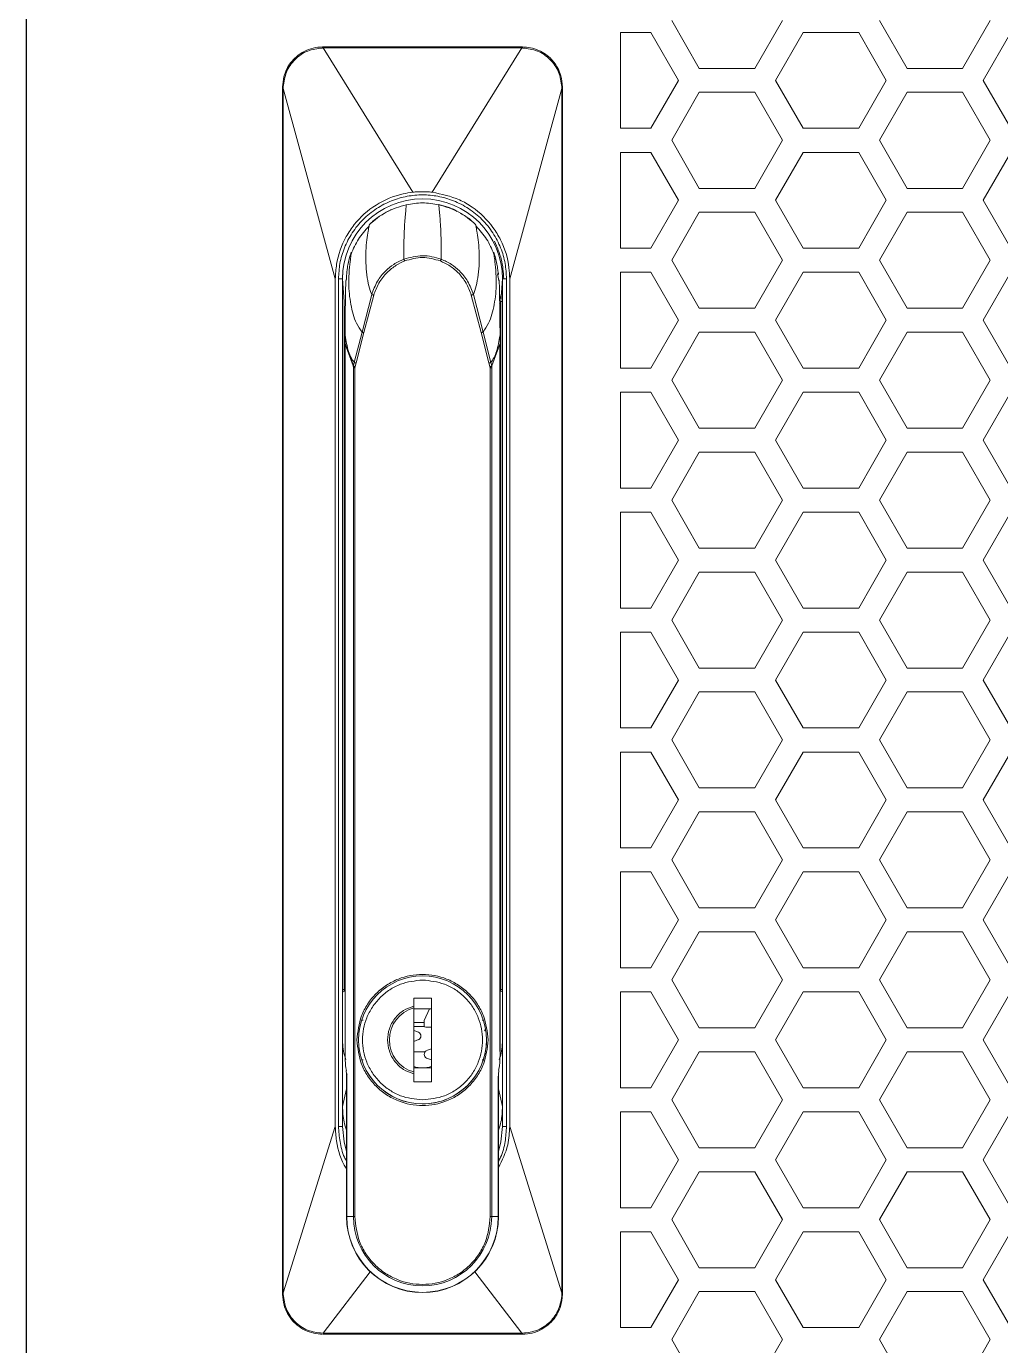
# Model space of a CAD drawing. Header units: millimetres. Extents: x 0 to 40, y -18 to 120.
# Drawn here: x 0 to 10.37, y 60.66 to 74.71 of the extents above; entities that cross this region are included whole.
import ezdxf

# ---------------------------------------------------------------- set-up
doc = ezdxf.new("R2010")
doc.units = ezdxf.units.MM

msp = doc.modelspace()

# ---------------------------------------------------------------- linework, layer by layer
msp.add_line((0, 45.182), (0, 117.445))
at = {"color": 0, "lineweight": 5}
for p, q in [((6.868, 74.771), (7.162, 74.26)), ((7.752, 74.26), (8.047, 74.771)), ((9.079, 74.771), (9.373, 74.26)), ((9.963, 74.26), (10.258, 74.771)), ((6.647, 74.643), (6.323, 74.643)), ((6.941, 74.132), (6.647, 74.643)), ((8.268, 74.643), (7.973, 74.132)), ((8.858, 74.643), (8.268, 74.643)), ((9.152, 74.132), (8.858, 74.643)), ((10.479, 74.643), (10.184, 74.132)), ((3.159, 74.488), (3.152, 74.488)), ((3.152, 74.488), (3.159, 74.488)), ((3.152, 74.476), (3.159, 74.477)), ((3.159, 74.488), (3.159, 74.477)), ((3.159, 74.488), (5.273, 74.488)), ((4.113, 72.942), (3.159, 74.477)), ((3.159, 74.477), (5.273, 74.477)), ((5.273, 74.477), (4.319, 72.942)), ((5.273, 74.488), (5.28, 74.488)), ((5.273, 74.477), (5.28, 74.476)), ((7.162, 74.26), (7.752, 74.26)), ((9.373, 74.26), (9.963, 74.26)), ((2.727, 74.044), (2.727, 74.062)), ((2.727, 74.044), (2.732, 74.044)), ((2.727, 61.227), (2.727, 74.044)), ((2.732, 74.044), (2.733, 74.063)), ((2.732, 74.044), (3.288, 72.02)), ((2.732, 61.227), (2.732, 74.044)), ((5.7, 74.044), (5.144, 72.02)), ((5.7, 74.044), (5.699, 74.063)), ((5.7, 74.044), (5.7, 61.227)), ((5.705, 74.044), (5.7, 74.044)), ((5.705, 74.062), (5.705, 74.044)), ((5.705, 74.044), (5.705, 61.227)), ((6.647, 73.622), (6.941, 74.132)), ((7.162, 74.005), (6.868, 73.494)), ((7.752, 74.005), (7.162, 74.005)), ((8.047, 73.494), (7.752, 74.005)), ((7.973, 74.132), (8.268, 73.622)), ((8.858, 73.622), (9.152, 74.132)), ((9.373, 74.005), (9.079, 73.494)), ((9.963, 74.005), (9.373, 74.005)), ((10.258, 73.494), (9.963, 74.005)), ((10.184, 74.132), (10.479, 73.622)), ((6.323, 73.622), (6.647, 73.622)), ((8.268, 73.622), (8.858, 73.622)), ((6.868, 73.494), (7.162, 72.983)), ((7.752, 72.983), (8.047, 73.494)), ((9.079, 73.494), (9.373, 72.983)), ((9.963, 72.983), (10.258, 73.494)), ((6.647, 73.366), (6.323, 73.366)), ((6.941, 72.856), (6.647, 73.366)), ((8.268, 73.366), (7.973, 72.856)), ((8.858, 73.366), (8.268, 73.366)), ((9.152, 72.856), (8.858, 73.366)), ((10.479, 73.366), (10.184, 72.856)), ((7.162, 72.983), (7.752, 72.983)), ((9.373, 72.983), (9.963, 72.983)), ((3.878, 72.754), (3.848, 72.737)), ((4.586, 72.736), (4.555, 72.754)), ((6.647, 72.345), (6.941, 72.856)), ((7.973, 72.856), (8.268, 72.345)), ((8.858, 72.345), (9.152, 72.856)), ((10.184, 72.856), (10.479, 72.345)), ((7.162, 72.728), (6.868, 72.218)), ((7.752, 72.728), (7.162, 72.728)), ((8.047, 72.218), (7.752, 72.728)), ((9.373, 72.728), (9.079, 72.218)), ((9.963, 72.728), (9.373, 72.728)), ((10.258, 72.218), (9.963, 72.728)), ((6.323, 72.345), (6.647, 72.345)), ((8.268, 72.345), (8.858, 72.345)), ((6.868, 72.218), (7.162, 71.707)), ((7.752, 71.707), (8.047, 72.218)), ((9.079, 72.218), (9.373, 71.707)), ((9.963, 71.707), (10.258, 72.218)), ((5.025, 72.02), (5.015, 72.073)), ((6.647, 72.09), (6.323, 72.09)), ((6.941, 71.579), (6.647, 72.09)), ((8.268, 72.09), (7.973, 71.579)), ((8.858, 72.09), (8.268, 72.09)), ((9.152, 71.579), (8.858, 72.09)), ((10.479, 72.09), (10.184, 71.579)), ((3.288, 62.998), (3.288, 72.02)), ((3.322, 62.998), (3.322, 72.02)), ((3.322, 72.02), (3.365, 72.02)), ((3.365, 62.998), (3.365, 72.02)), ((3.365, 72.02), (3.382, 71.78)), ((5.025, 72.02), (5.025, 72.02)), ((5.027, 71.999), (5.025, 72.02)), ((5.05, 71.78), (5.067, 72.02)), ((5.067, 72.02), (5.067, 62.998)), ((5.067, 72.02), (5.11, 72.02)), ((5.11, 72.02), (5.11, 62.998)), ((5.144, 72.02), (5.144, 62.998)), ((3.382, 71.78), (3.382, 64.454)), ((3.675, 71.852), (3.572, 71.452)), ((3.591, 71.448), (3.697, 71.846)), ((4.735, 71.846), (4.841, 71.448)), ((4.861, 71.452), (4.757, 71.852)), ((5.037, 71.752), (5.05, 71.78)), ((5.05, 64.454), (5.05, 71.78)), ((7.162, 71.707), (7.752, 71.707)), ((9.373, 71.707), (9.963, 71.707)), ((6.647, 71.069), (6.941, 71.579)), ((7.973, 71.579), (8.268, 71.069)), ((8.858, 71.069), (9.152, 71.579)), ((10.184, 71.579), (10.479, 71.069)), ((3.391, 71.341), (3.391, 71.331)), ((3.391, 71.34), (3.391, 63.77)), ((3.572, 71.452), (3.488, 71.13)), ((3.509, 71.124), (3.591, 71.448)), ((4.841, 71.448), (4.923, 71.124)), ((4.944, 71.13), (4.861, 71.452)), ((5.041, 71.331), (5.041, 71.341)), ((5.041, 63.77), (5.041, 71.34)), ((7.162, 71.452), (6.868, 70.941)), ((7.752, 71.452), (7.162, 71.452)), ((8.047, 70.941), (7.752, 71.452)), ((9.373, 71.452), (9.079, 70.941)), ((9.963, 71.452), (9.373, 71.452)), ((10.258, 70.941), (9.963, 71.452)), ((3.391, 71.331), (3.48, 71.098)), ((3.391, 71.331), (3.392, 71.323)), ((3.392, 71.323), (3.478, 71.094)), ((3.392, 63.807), (3.392, 71.323)), ((5.04, 71.323), (4.954, 71.094)), ((5.04, 71.323), (5.041, 71.331)), ((5.04, 63.807), (5.04, 71.323)), ((3.478, 71.094), (3.48, 71.098)), ((3.48, 71.098), (3.488, 71.13)), ((3.48, 71.072), (3.48, 62.037)), ((3.495, 71.072), (3.48, 71.072)), ((3.495, 71.072), (3.509, 71.124)), ((3.495, 62.037), (3.495, 71.072)), ((4.923, 71.124), (4.937, 71.072)), ((4.937, 71.072), (4.937, 62.037)), ((4.944, 71.13), (4.952, 71.098)), ((4.952, 71.098), (4.954, 71.094)), ((4.952, 62.037), (4.952, 71.072)), ((6.323, 71.069), (6.647, 71.069)), ((8.268, 71.069), (8.858, 71.069)), ((6.868, 70.941), (7.162, 70.43)), ((7.752, 70.43), (8.047, 70.941)), ((9.079, 70.941), (9.373, 70.43)), ((9.963, 70.43), (10.258, 70.941)), ((6.647, 70.813), (6.323, 70.813)), ((6.941, 70.303), (6.647, 70.813)), ((8.268, 70.813), (7.973, 70.303)), ((8.858, 70.813), (8.268, 70.813)), ((9.152, 70.303), (8.858, 70.813)), ((10.479, 70.813), (10.184, 70.303)), ((7.162, 70.43), (7.752, 70.43)), ((9.373, 70.43), (9.963, 70.43)), ((6.647, 69.792), (6.941, 70.303)), ((7.973, 70.303), (8.268, 69.792)), ((8.858, 69.792), (9.152, 70.303)), ((10.184, 70.303), (10.479, 69.792)), ((7.162, 70.175), (6.868, 69.664)), ((7.752, 70.175), (7.162, 70.175)), ((8.047, 69.664), (7.752, 70.175)), ((9.373, 70.175), (9.079, 69.664)), ((9.963, 70.175), (9.373, 70.175)), ((10.258, 69.664), (9.963, 70.175)), ((6.323, 69.792), (6.647, 69.792)), ((8.268, 69.792), (8.858, 69.792)), ((6.868, 69.664), (7.162, 69.154)), ((7.752, 69.154), (8.047, 69.664)), ((9.079, 69.664), (9.373, 69.154)), ((9.963, 69.154), (10.258, 69.664)), ((6.647, 69.537), (6.323, 69.537)), ((6.941, 69.026), (6.647, 69.537)), ((8.268, 69.537), (7.973, 69.026)), ((8.858, 69.537), (8.268, 69.537)), ((9.152, 69.026), (8.858, 69.537)), ((10.479, 69.537), (10.184, 69.026)), ((7.162, 69.154), (7.752, 69.154)), ((9.373, 69.154), (9.963, 69.154)), ((6.647, 68.515), (6.941, 69.026)), ((7.973, 69.026), (8.268, 68.515)), ((8.858, 68.515), (9.152, 69.026)), ((10.184, 69.026), (10.479, 68.515)), ((7.162, 68.898), (6.868, 68.388)), ((7.752, 68.898), (7.162, 68.898)), ((8.047, 68.388), (7.752, 68.898)), ((9.373, 68.898), (9.079, 68.388)), ((9.963, 68.898), (9.373, 68.898)), ((10.258, 68.388), (9.963, 68.898)), ((6.323, 68.515), (6.647, 68.515)), ((6.868, 68.388), (7.162, 67.877)), ((7.752, 67.877), (8.047, 68.388)), ((8.268, 68.515), (8.858, 68.515)), ((9.079, 68.388), (9.373, 67.877)), ((9.963, 67.877), (10.258, 68.388)), ((6.647, 68.26), (6.323, 68.26)), ((6.941, 67.749), (6.647, 68.26)), ((8.268, 68.26), (7.973, 67.749)), ((8.858, 68.26), (8.268, 68.26)), ((9.152, 67.749), (8.858, 68.26)), ((10.479, 68.26), (10.184, 67.749)), ((7.162, 67.877), (7.752, 67.877)), ((9.373, 67.877), (9.963, 67.877)), ((6.647, 67.239), (6.941, 67.749)), ((7.973, 67.749), (8.268, 67.239)), ((8.858, 67.239), (9.152, 67.749)), ((10.184, 67.749), (10.479, 67.239)), ((7.162, 67.622), (6.868, 67.111)), ((7.752, 67.622), (7.162, 67.622)), ((8.047, 67.111), (7.752, 67.622)), ((9.373, 67.622), (9.079, 67.111)), ((9.963, 67.622), (9.373, 67.622)), ((10.258, 67.111), (9.963, 67.622)), ((6.323, 67.239), (6.647, 67.239)), ((8.268, 67.239), (8.858, 67.239)), ((6.647, 66.983), (6.323, 66.983)), ((6.941, 66.473), (6.647, 66.983)), ((6.868, 67.111), (7.162, 66.6)), ((7.752, 66.6), (8.047, 67.111)), ((8.268, 66.983), (7.973, 66.473)), ((8.858, 66.983), (8.268, 66.983)), ((9.152, 66.473), (8.858, 66.983)), ((9.079, 67.111), (9.373, 66.6)), ((9.963, 66.6), (10.258, 67.111)), ((10.479, 66.983), (10.184, 66.473)), ((7.162, 66.6), (7.752, 66.6)), ((9.373, 66.6), (9.963, 66.6)), ((6.647, 65.962), (6.941, 66.473)), ((7.973, 66.473), (8.268, 65.962)), ((8.858, 65.962), (9.152, 66.473)), ((10.184, 66.473), (10.479, 65.962)), ((7.162, 66.345), (6.868, 65.835)), ((7.752, 66.345), (7.162, 66.345)), ((8.047, 65.835), (7.752, 66.345)), ((9.373, 66.345), (9.079, 65.835)), ((9.963, 66.345), (9.373, 66.345)), ((10.258, 65.835), (9.963, 66.345)), ((6.323, 65.962), (6.647, 65.962)), ((8.268, 65.962), (8.858, 65.962)), ((6.868, 65.835), (7.162, 65.324)), ((7.752, 65.324), (8.047, 65.835)), ((9.079, 65.835), (9.373, 65.324)), ((9.963, 65.324), (10.258, 65.835)), ((6.647, 65.707), (6.323, 65.707)), ((6.941, 65.196), (6.647, 65.707)), ((8.268, 65.707), (7.973, 65.196)), ((8.858, 65.707), (8.268, 65.707)), ((9.152, 65.196), (8.858, 65.707)), ((10.479, 65.707), (10.184, 65.196)), ((7.162, 65.324), (7.752, 65.324)), ((9.373, 65.324), (9.963, 65.324)), ((6.647, 64.686), (6.941, 65.196)), ((7.973, 65.196), (8.268, 64.686)), ((8.858, 64.686), (9.152, 65.196)), ((10.184, 65.196), (10.479, 64.686)), ((7.162, 65.069), (6.868, 64.558)), ((7.752, 65.069), (7.162, 65.069)), ((8.047, 64.558), (7.752, 65.069)), ((9.373, 65.069), (9.079, 64.558)), ((9.963, 65.069), (9.373, 65.069)), ((10.258, 64.558), (9.963, 65.069)), ((6.323, 64.686), (6.647, 64.686)), ((8.268, 64.686), (8.858, 64.686)), ((6.868, 64.558), (7.162, 64.047)), ((7.752, 64.047), (8.047, 64.558)), ((9.079, 64.558), (9.373, 64.047)), ((9.963, 64.047), (10.258, 64.558)), ((3.382, 64.454), (3.365, 64.454)), ((3.382, 64.454), (3.382, 64.437)), ((3.382, 64.454), (3.391, 64.454)), ((3.382, 64.437), (3.391, 64.437)), ((4.122, 64.364), (4.31, 64.364)), ((4.122, 64.278), (4.122, 64.364)), ((4.31, 64.364), (4.31, 63.471)), ((5.041, 64.454), (5.05, 64.454)), ((5.041, 64.437), (5.05, 64.437)), ((5.067, 64.454), (5.05, 64.454)), ((5.05, 64.437), (5.05, 64.454)), ((6.647, 64.43), (6.323, 64.43)), ((6.941, 63.92), (6.647, 64.43)), ((8.268, 64.43), (7.973, 63.92)), ((8.858, 64.43), (8.268, 64.43)), ((9.152, 63.92), (8.858, 64.43)), ((10.479, 64.43), (10.184, 63.92)), ((4.122, 64.25), (4.31, 64.25)), ((4.233, 64.124), (4.292, 64.25)), ((3.569, 64.13), (3.583, 64.13)), ((4.122, 64.105), (4.233, 64.105)), ((4.235, 64.062), (4.122, 64.062)), ((4.233, 64.071), (4.233, 64.124)), ((4.31, 64.054), (4.25, 64.054)), ((4.849, 64.13), (4.863, 64.13)), ((7.162, 64.047), (7.752, 64.047)), ((9.373, 64.047), (9.963, 64.047)), ((4.122, 64.02), (4.172, 64)), ((4.172, 63.921), (4.122, 63.901)), ((4.882, 64.025), (4.874, 64.016)), ((6.647, 63.409), (6.941, 63.92)), ((7.973, 63.92), (8.268, 63.409)), ((8.858, 63.409), (9.152, 63.92)), ((10.184, 63.92), (10.479, 63.409)), ((4.122, 63.793), (4.244, 63.793)), ((4.26, 63.804), (4.31, 63.824)), ((7.162, 63.792), (6.868, 63.281)), ((7.752, 63.792), (7.162, 63.792)), ((8.047, 63.281), (7.752, 63.792)), ((9.373, 63.792), (9.079, 63.281)), ((9.963, 63.792), (9.373, 63.792)), ((10.258, 63.281), (9.963, 63.792)), ((3.583, 63.705), (3.569, 63.705)), ((4.31, 63.62), (4.122, 63.62)), ((4.31, 63.705), (4.26, 63.725)), ((4.863, 63.705), (4.849, 63.705)), ((3.405, 63.594), (3.411, 63.506)), ((3.408, 63.568), (3.414, 63.552)), ((3.408, 63.552), (3.408, 62.037)), ((3.411, 62.037), (3.411, 63.506)), ((4.122, 63.471), (4.122, 63.558)), ((5.022, 63.506), (5.027, 63.594)), ((5.022, 62.037), (5.022, 63.506)), ((5.024, 63.525), (5.024, 63.552)), ((5.024, 62.037), (5.024, 63.525)), ((3.408, 63.398), (3.365, 63.211)), ((4.31, 63.471), (4.122, 63.471)), ((5.067, 63.211), (5.024, 63.398)), ((6.323, 63.409), (6.647, 63.409)), ((8.268, 63.409), (8.858, 63.409)), ((6.868, 63.281), (7.162, 62.771)), ((7.752, 62.771), (8.047, 63.281)), ((9.079, 63.281), (9.373, 62.771)), ((9.963, 62.771), (10.258, 63.281)), ((6.647, 63.154), (6.323, 63.154)), ((6.941, 62.643), (6.647, 63.154)), ((8.268, 63.154), (7.973, 62.643)), ((8.858, 63.154), (8.268, 63.154)), ((9.152, 62.643), (8.858, 63.154)), ((10.479, 63.154), (10.184, 62.643)), ((2.732, 61.227), (3.288, 62.998)), ((3.365, 62.998), (3.322, 62.998)), ((5.11, 62.998), (5.067, 62.998)), ((5.7, 61.227), (5.144, 62.998)), ((7.162, 62.771), (7.752, 62.771)), ((9.373, 62.771), (9.963, 62.771)), ((6.647, 62.132), (6.941, 62.643)), ((7.973, 62.643), (8.268, 62.132)), ((8.858, 62.132), (9.152, 62.643)), ((10.184, 62.643), (10.479, 62.132)), ((7.162, 62.515), (6.868, 62.005)), ((7.752, 62.515), (7.162, 62.515)), ((8.047, 62.005), (7.752, 62.515)), ((9.373, 62.515), (9.079, 62.005)), ((9.963, 62.515), (9.373, 62.515)), ((10.258, 62.005), (9.963, 62.515)), ((6.323, 62.132), (6.647, 62.132)), ((8.268, 62.132), (8.858, 62.132)), ((3.408, 62.037), (3.411, 62.037)), ((3.48, 62.037), (3.411, 62.037)), ((3.48, 62.037), (3.495, 62.037)), ((4.952, 62.037), (4.937, 62.037)), ((5.022, 62.037), (4.952, 62.037)), ((5.024, 62.037), (5.022, 62.037)), ((6.868, 62.005), (7.162, 61.494)), ((7.752, 61.494), (8.047, 62.005)), ((9.079, 62.005), (9.373, 61.494)), ((9.963, 61.494), (10.258, 62.005)), ((6.647, 61.877), (6.323, 61.877)), ((6.941, 61.366), (6.647, 61.877)), ((8.268, 61.877), (7.973, 61.366)), ((8.858, 61.877), (8.268, 61.877)), ((9.152, 61.366), (8.858, 61.877)), ((10.479, 61.877), (10.184, 61.366)), ((3.16, 60.796), (3.66, 61.451)), ((5.272, 60.796), (4.773, 61.451)), ((6.647, 60.856), (6.941, 61.366)), ((7.162, 61.494), (7.752, 61.494)), ((7.973, 61.366), (8.268, 60.856)), ((8.858, 60.856), (9.152, 61.366)), ((9.373, 61.494), (9.963, 61.494)), ((10.184, 61.366), (10.479, 60.856)), ((2.727, 61.211), (2.727, 61.227)), ((2.727, 61.227), (2.732, 61.227)), ((2.732, 61.227), (2.733, 61.211)), ((5.7, 61.227), (5.7, 61.211)), ((5.705, 61.227), (5.7, 61.227)), ((5.705, 61.227), (5.705, 61.211)), ((7.162, 61.239), (6.868, 60.728)), ((7.752, 61.239), (7.162, 61.239)), ((8.047, 60.728), (7.752, 61.239)), ((9.373, 61.239), (9.079, 60.728)), ((9.963, 61.239), (9.373, 61.239)), ((10.258, 60.728), (9.963, 61.239)), ((6.323, 60.856), (6.647, 60.856)), ((8.268, 60.856), (8.858, 60.856)), ((5.272, 60.796), (3.16, 60.796)), ((5.272, 60.786), (3.16, 60.786)), ((5.272, 60.796), (5.28, 60.796)), ((5.272, 60.786), (5.28, 60.786)), ((5.28, 60.786), (5.272, 60.786)), ((6.868, 60.728), (7.162, 60.218)), ((7.752, 60.218), (8.047, 60.728)), ((9.079, 60.728), (9.373, 60.218)), ((9.963, 60.218), (10.258, 60.728))]:
    msp.add_line(p, q, dxfattribs=at)
at = {"lineweight": 5}
for p, q in [((6.323, 74.643), (6.323, 73.622)), ((6.323, 73.366), (6.323, 72.345)), ((6.323, 72.09), (6.323, 71.069)), ((6.323, 70.813), (6.323, 69.792)), ((6.323, 69.537), (6.323, 68.515)), ((6.323, 68.26), (6.323, 67.239)), ((6.323, 66.983), (6.323, 65.962)), ((6.323, 65.707), (6.323, 64.686)), ((6.323, 64.43), (6.323, 63.409)), ((6.323, 63.154), (6.323, 62.132)), ((6.323, 61.877), (6.323, 60.856))]:
    msp.add_line(p, q, dxfattribs=at)
at = {"color": 0, "lineweight": 5, "flags": 128}
for points in [[(3.408, 62.732), (3.381, 62.832), (3.365, 62.998)], [(5.067, 62.998), (5.051, 62.832), (5.024, 62.732)]]:
    msp.add_lwpolyline(points, dxfattribs=at)
at = {"color": 0, "lineweight": 5}
msp.add_circle((4.216, 63.918), 0.681, dxfattribs=at)
for centre, radius, start, end in [((4.216, 72.02), 0.851, 0, 180), ((3.382, 64.42), 0.017, 90, 180), ((5.05, 64.42), 0.017, 0.0001, 90), ((4.216, 63.918), 0.353, 105.3628, 254.6372), ((4.25, 64.071), 0.017, 180, 270), ((4.216, 63.918), 0.681, 180, 269.7498), ((4.157, 63.96), 0.0426, 291.9263, 68.0737), ((4.216, 63.918), 0.681, 269.7498, 2.2577), ((4.276, 63.764), 0.0426, 111.9263, 248.0737), ((4.216, 63.918), 0.298, 251.6823, 288.3177), ((4.216, 62.037), 0.808, 180, 0), ((4.216, 62.037), 0.806, 180, 0), ((4.216, 62.037), 0.736, 180, 0)]:
    msp.add_arc(centre, radius, start, end, dxfattribs=at)
for centre, start_param, end_param in [((4.282, 63.756), 3.084478, 3.32439), ((4.15, 63.756), 6.100514, 6.340295)]:
    msp.add_ellipse(centre, major_axis=(0.891, 0), ratio=0.997268, start_param=start_param, end_param=end_param, dxfattribs=at)
for points, knots in [([(3.152, 74.488), (3.119, 74.486), (3.05, 74.481), (2.955, 74.444), (2.874, 74.389), (2.794, 74.303), (2.736, 74.191), (2.729, 74.099), (2.727, 74.062)], [0, 0, 0, 0, 0.150722, 0.307369, 0.455042, 0.58442, 0.836005, 1, 1, 1, 1]), ([(2.733, 74.063), (2.741, 74.117), (2.757, 74.225), (2.853, 74.361), (2.99, 74.457), (3.098, 74.47), (3.152, 74.476)], [0, 0, 0, 0, 0.250864, 0.500704, 0.750304, 1, 1, 1, 1]), ([(3.152, 74.476), (3.152, 74.478), (3.152, 74.481), (3.152, 74.485), (3.152, 74.487), (3.152, 74.488), (3.152, 74.488)], [0, 0, 0, 0, 0.261223, 0.502672, 0.740877, 1, 1, 1, 1]), ([(5.273, 74.488), (5.273, 74.488), (5.273, 74.487), (5.273, 74.485), (5.273, 74.481), (5.273, 74.478), (5.273, 74.477)], [0, 0, 0, 0, 0.243924, 0.499865, 0.755878, 1, 1, 1, 1]), ([(5.705, 74.062), (5.702, 74.103), (5.697, 74.171), (5.655, 74.271), (5.583, 74.373), (5.477, 74.446), (5.368, 74.483), (5.309, 74.486), (5.28, 74.488)], [0, 0, 0, 0, 0.181717, 0.304543, 0.485421, 0.735181, 0.870545, 1, 1, 1, 1]), ([(5.28, 74.488), (5.28, 74.488), (5.28, 74.487), (5.28, 74.485), (5.28, 74.481), (5.28, 74.478), (5.28, 74.476)], [0, 0, 0, 0, 0.259118, 0.497316, 0.738772, 1, 1, 1, 1]), ([(5.28, 74.476), (5.334, 74.47), (5.443, 74.457), (5.579, 74.361), (5.676, 74.225), (5.691, 74.117), (5.699, 74.063)], [0, 0, 0, 0, 0.249656, 0.499262, 0.749132, 1, 1, 1, 1]), ([(2.727, 74.062), (2.727, 74.062), (2.727, 74.062), (2.728, 74.063), (2.73, 74.063), (2.732, 74.063), (2.733, 74.063)], [0, 0, 0, 0, 0.241509, 0.47885, 0.733201, 1, 1, 1, 1]), ([(5.705, 74.062), (5.705, 74.062), (5.705, 74.062), (5.704, 74.063), (5.702, 74.063), (5.7, 74.063), (5.699, 74.063)], [0, 0, 0, 0, 0.247003, 0.5, 0.752997, 1, 1, 1, 1]), ([(3.288, 72.02), (3.291, 72.071), (3.299, 72.227), (3.372, 72.427), (3.515, 72.643), (3.712, 72.819), (3.941, 72.916), (4.078, 72.937), (4.113, 72.942)], [0, 0, 0, 0, 0.115044, 0.346127, 0.460247, 0.690954, 0.92232, 1, 1, 1, 1]), ([(3.322, 72.02), (3.325, 72.074), (3.331, 72.187), (3.381, 72.353), (3.463, 72.513), (3.58, 72.656), (3.723, 72.772), (3.883, 72.855), (4.049, 72.903), (4.216, 72.918), (4.383, 72.903), (4.549, 72.855), (4.71, 72.772), (4.852, 72.656), (4.969, 72.513), (5.051, 72.353), (5.101, 72.187), (5.107, 72.074), (5.11, 72.02)], [0, 0, 0, 0, 0.058258, 0.120006, 0.18432, 0.25, 0.31568, 0.379994, 0.441742, 0.5, 0.558258, 0.620006, 0.68432, 0.75, 0.81568, 0.879994, 0.941742, 1, 1, 1, 1]), ([(4.113, 72.942), (4.13, 72.943), (4.156, 72.946), (4.19, 72.947), (4.211, 72.947), (4.228, 72.947), (4.254, 72.947), (4.284, 72.945), (4.31, 72.943), (4.319, 72.942)], [0, 0, 0, 0, 0.248054, 0.372046, 0.496041, 0.558031, 0.620024, 0.868066, 1, 1, 1, 1]), ([(4.319, 72.942), (4.419, 72.921), (4.569, 72.89), (4.791, 72.76), (4.942, 72.613), (5.077, 72.391), (5.137, 72.201), (5.142, 72.059), (5.144, 72.02)], [0, 0, 0, 0, 0.223591, 0.337758, 0.568488, 0.682835, 0.913147, 1, 1, 1, 1]), ([(4.043, 72.809), (3.97, 72.788), (3.823, 72.744), (3.707, 72.645), (3.649, 72.596)], [0, 0, 0, 0, 0.5, 1, 1, 1, 1]), ([(3.878, 72.754), (3.876, 72.753), (3.874, 72.752), (3.871, 72.751), (3.87, 72.75), (3.87, 72.75), (3.87, 72.75)], [0, 0, 0, 0, 0.257452, 0.520922, 0.763713, 1, 1, 1, 1]), ([(3.872, 72.751), (3.871, 72.751), (3.871, 72.751), (3.87, 72.751), (3.87, 72.75)], [0, 0, 0, 0, 0.061443, 1, 1, 1, 1]), ([(4.042, 72.803), (4.042, 72.803), (4.042, 72.8), (4.037, 72.737), (4.023, 72.602), (4.017, 72.404), (4.018, 72.287), (4.018, 72.229)], [0, 0, 0, 0, 0.0519572, 0.1811289, 0.4459829, 0.7273258, 1, 1, 1, 1]), ([(4.389, 72.81), (4.389, 72.81), (4.389, 72.808), (4.395, 72.739), (4.409, 72.601), (4.415, 72.405), (4.414, 72.287), (4.414, 72.229)], [0, 0, 0, 0, 0.1295286, 0.2481311, 0.4913141, 0.7496367, 1, 1, 1, 1]), ([(4.532, 72.764), (4.532, 72.765), (4.531, 72.765), (4.53, 72.765), (4.525, 72.768), (4.519, 72.77), (4.514, 72.772), (4.514, 72.772), (4.514, 72.772), (4.514, 72.772), (4.514, 72.772), (4.512, 72.773), (4.503, 72.776), (4.463, 72.792), (4.422, 72.802), (4.389, 72.81)], [0, 0, 0, 0, 0.0161416, 0.0230275, 0.0296667, 0.135597, 0.1356028, 0.1356545, 0.135803, 0.136373, 0.138605, 0.1474368, 0.1825713, 0.3227212, 1, 1, 1, 1]), ([(4.783, 72.596), (4.725, 72.645), (4.609, 72.744), (4.462, 72.788), (4.389, 72.809)], [0, 0, 0, 0, 0.5, 1, 1, 1, 1]), ([(4.541, 72.76), (4.541, 72.761), (4.539, 72.761), (4.536, 72.763), (4.534, 72.764), (4.532, 72.764)], [0, 0, 0, 0, 0.172326, 0.500381, 1, 1, 1, 1]), ([(4.555, 72.754), (4.553, 72.755), (4.548, 72.757), (4.544, 72.759), (4.541, 72.76)], [0, 0, 0, 0, 0.502146, 1, 1, 1, 1]), ([(4.563, 72.75), (4.562, 72.75), (4.562, 72.75), (4.561, 72.751), (4.558, 72.752), (4.556, 72.753), (4.555, 72.754)], [0, 0, 0, 0, 0.2364024, 0.4690708, 0.7333272, 1, 1, 1, 1]), ([(3.814, 72.718), (3.795, 72.708), (3.734, 72.675), (3.684, 72.628), (3.649, 72.596)], [0, 0, 0, 0, 0.310126, 1, 1, 1, 1]), ([(4.783, 72.596), (4.75, 72.627), (4.7, 72.674), (4.639, 72.706), (4.62, 72.717)], [0, 0, 0, 0, 0.673802, 1, 1, 1, 1]), ([(3.647, 72.58), (3.607, 72.536), (3.526, 72.447), (3.479, 72.338), (3.456, 72.283)], [0, 0, 0, 0, 0.500379, 1, 1, 1, 1]), ([(3.646, 72.577), (3.644, 72.562), (3.638, 72.529), (3.623, 72.434), (3.607, 72.277), (3.615, 72.103), (3.642, 71.943), (3.665, 71.882), (3.675, 71.852)], [0, 0, 0, 0, 0.113218, 0.253554, 0.403639, 0.714265, 0.863732, 1, 1, 1, 1]), ([(3.648, 72.589), (3.648, 72.59), (3.648, 72.592), (3.647, 72.58), (3.646, 72.577)], [0, 0, 0, 0, 0.737396, 1, 1, 1, 1]), ([(4.786, 72.577), (4.788, 72.562), (4.794, 72.529), (4.809, 72.434), (4.825, 72.277), (4.817, 72.103), (4.79, 71.943), (4.768, 71.882), (4.757, 71.852)], [0, 0, 0, 0, 0.113219, 0.253555, 0.403639, 0.714265, 0.863732, 1, 1, 1, 1]), ([(4.784, 72.589), (4.784, 72.59), (4.784, 72.592), (4.786, 72.58), (4.786, 72.577)], [0, 0, 0, 0, 0.7373011, 1, 1, 1, 1]), ([(4.976, 72.283), (4.953, 72.338), (4.906, 72.447), (4.826, 72.536), (4.786, 72.58)], [0, 0, 0, 0, 0.499621, 1, 1, 1, 1]), ([(4.982, 72.419), (5.01, 72.356), (5.067, 72.229), (5.076, 72.09), (5.08, 72.02)], [0, 0, 0, 0, 0.492711, 1, 1, 1, 1]), ([(3.426, 72.19), (3.425, 72.188), (3.424, 72.184), (3.419, 72.155), (3.413, 72.112), (3.407, 72.059), (3.406, 72.021), (3.405, 72.003)], [0, 0, 0, 0, 0.2005389, 0.4010397, 0.6025037, 0.8057968, 1, 1, 1, 1]), ([(3.458, 72.304), (3.45, 72.279), (3.438, 72.244), (3.427, 72.196), (3.422, 72.173), (3.421, 72.164), (3.421, 72.164)], [0, 0, 0, 0, 0.572428, 0.808226, 0.999957, 1, 1, 1, 1]), ([(3.456, 72.283), (3.454, 72.265), (3.448, 72.226), (3.435, 72.11), (3.427, 71.948), (3.447, 71.75), (3.496, 71.562), (3.551, 71.483), (3.572, 71.452)], [0, 0, 0, 0, 0.114315, 0.253536, 0.405646, 0.641725, 0.864264, 1, 1, 1, 1]), ([(3.458, 72.302), (3.458, 72.302), (3.458, 72.304), (3.458, 72.299), (3.456, 72.285), (3.456, 72.283)], [0, 0, 0, 0, 0.2627277, 0.876572, 1, 1, 1, 1]), ([(4.018, 72.229), (3.981, 72.212), (3.91, 72.18), (3.814, 72.1), (3.727, 71.994), (3.693, 71.901), (3.675, 71.852)], [0, 0, 0, 0, 0.231292, 0.439388, 0.705621, 1, 1, 1, 1]), ([(3.697, 71.846), (3.713, 71.89), (3.746, 71.979), (3.832, 72.086), (3.928, 72.164), (3.995, 72.196), (4.026, 72.21)], [0, 0, 0, 0, 0.275546, 0.560393, 0.801082, 1, 1, 1, 1]), ([(4.414, 72.229), (4.348, 72.248), (4.216, 72.284), (4.084, 72.247), (4.018, 72.229)], [0, 0, 0, 0, 0.502872, 1, 1, 1, 1]), ([(4.018, 72.229), (4.018, 72.228), (4.019, 72.226), (4.021, 72.221), (4.023, 72.215), (4.025, 72.212), (4.026, 72.21)], [0, 0, 0, 0, 0.246226, 0.5, 0.753774, 1, 1, 1, 1]), ([(4.026, 72.21), (4.089, 72.228), (4.216, 72.264), (4.343, 72.228), (4.406, 72.21)], [0, 0, 0, 0, 0.497131, 1, 1, 1, 1]), ([(4.414, 72.229), (4.414, 72.228), (4.413, 72.226), (4.411, 72.221), (4.409, 72.215), (4.407, 72.212), (4.406, 72.21)], [0, 0, 0, 0, 0.250161, 0.505298, 0.757666, 1, 1, 1, 1]), ([(4.406, 72.21), (4.437, 72.195), (4.505, 72.164), (4.6, 72.086), (4.686, 71.98), (4.719, 71.89), (4.735, 71.846)], [0, 0, 0, 0, 0.199371, 0.439592, 0.722738, 1, 1, 1, 1]), ([(4.757, 71.852), (4.739, 71.901), (4.705, 71.994), (4.618, 72.1), (4.522, 72.18), (4.451, 72.212), (4.414, 72.229)], [0, 0, 0, 0, 0.2944185, 0.5606602, 0.7686653, 1, 1, 1, 1]), ([(4.976, 72.283), (4.979, 72.265), (4.984, 72.226), (4.997, 72.11), (5.005, 71.948), (4.985, 71.75), (4.936, 71.562), (4.881, 71.483), (4.861, 71.452)], [0, 0, 0, 0, 0.1143155, 0.2535364, 0.4056461, 0.6417254, 0.864264, 1, 1, 1, 1]), ([(5.023, 72.074), (5.023, 72.076), (5.022, 72.078), (5.024, 72.065), (5.024, 72.067), (5.024, 72.069), (5.023, 72.071), (5.023, 72.075), (5.023, 72.078), (5.022, 72.085), (5.02, 72.097), (5.015, 72.129), (5.003, 72.208), (4.986, 72.264), (4.974, 72.304)], [0, 0, 0, 0, 0.2744, 0.365533, 0.381231, 0.394351, 0.405828, 0.41151, 0.417488, 0.43127, 0.44878, 0.496965, 0.638275, 1, 1, 1, 1]), ([(4.974, 72.302), (4.974, 72.302), (4.974, 72.303), (4.974, 72.299), (4.976, 72.285), (4.976, 72.283)], [0, 0, 0, 0, 0.258266, 0.875831, 1, 1, 1, 1]), ([(3.371, 71.932), (3.37, 71.938), (3.368, 71.944), (3.368, 71.951), (3.368, 71.952), (3.368, 71.954), (3.367, 71.962), (3.366, 71.977), (3.365, 72.002), (3.365, 72.047), (3.368, 72.083), (3.369, 72.107)], [0, 0, 0, 0, 0.106262, 0.107792, 0.110546, 0.119727, 0.152783, 0.249281, 0.374556, 0.579136, 1, 1, 1, 1]), ([(3.405, 72.003), (3.405, 72.005), (3.405, 72.01), (3.404, 72.014), (3.403, 72.015), (3.401, 72.004), (3.399, 71.972), (3.397, 71.902), (3.394, 71.72), (3.393, 71.548), (3.391, 71.419)], [0, 0, 0, 0, 0.014425, 0.034202, 0.080155, 0.140053, 0.22065, 0.337213, 0.498892, 1, 1, 1, 1]), ([(5.041, 71.419), (5.04, 71.551), (5.038, 71.727), (5.035, 71.91), (5.033, 71.977), (5.031, 72.007), (5.029, 72.015), (5.028, 72.014), (5.027, 72.008), (5.027, 72.003), (5.027, 72), (5.027, 71.999)], [0, 0, 0, 0, 0.509342, 0.672287, 0.786489, 0.864113, 0.922587, 0.967164, 0.986497, 0.993791, 1, 1, 1, 1]), ([(5.067, 72.02), (5.066, 71.949), (5.066, 71.878), (5.041, 71.812), (5.04, 71.81)], [0, 0, 0, 0, 0.97984, 1, 1, 1, 1]), ([(3.675, 71.852), (3.677, 71.852), (3.679, 71.851), (3.684, 71.85), (3.69, 71.848), (3.695, 71.847), (3.697, 71.846)], [0, 0, 0, 0, 0.247577, 0.502788, 0.75653, 1, 1, 1, 1]), ([(4.757, 71.852), (4.756, 71.852), (4.753, 71.851), (4.748, 71.85), (4.742, 71.848), (4.737, 71.847), (4.735, 71.846)], [0, 0, 0, 0, 0.245517, 0.5, 0.754483, 1, 1, 1, 1]), ([(3.391, 71.419), (3.402, 71.36), (3.417, 71.274), (3.453, 71.179), (3.477, 71.146), (3.488, 71.13)], [0, 0, 0, 0, 0.528719, 0.768791, 1, 1, 1, 1]), ([(3.391, 71.419), (3.391, 71.406), (3.391, 71.38), (3.391, 71.354), (3.391, 71.341)], [0, 0, 0, 0, 0.499999, 1, 1, 1, 1]), ([(3.572, 71.452), (3.573, 71.452), (3.575, 71.452), (3.58, 71.45), (3.585, 71.449), (3.589, 71.448), (3.591, 71.448)], [0, 0, 0, 0, 0.2502364, 0.5046584, 0.7566605, 1, 1, 1, 1]), ([(4.861, 71.452), (4.859, 71.452), (4.857, 71.452), (4.852, 71.45), (4.847, 71.449), (4.843, 71.448), (4.841, 71.448)], [0, 0, 0, 0, 0.245034, 0.497646, 0.751482, 1, 1, 1, 1]), ([(4.944, 71.13), (4.955, 71.146), (4.979, 71.179), (5.015, 71.274), (5.03, 71.36), (5.041, 71.419)], [0, 0, 0, 0, 0.2312091, 0.4712806, 1, 1, 1, 1]), ([(5.041, 71.419), (5.041, 71.406), (5.041, 71.38), (5.041, 71.354), (5.041, 71.341)], [0, 0, 0, 0, 0.499999, 1, 1, 1, 1]), ([(4.952, 71.098), (4.967, 71.136), (4.998, 71.212), (5.027, 71.291), (5.041, 71.331)], [0, 0, 0, 0, 0.499214, 1, 1, 1, 1]), ([(3.478, 71.094), (3.478, 71.094), (3.479, 71.092), (3.48, 71.084), (3.48, 71.077), (3.48, 71.072)], [0, 0, 0, 0, 0.067391, 0.380475, 1, 1, 1, 1]), ([(3.48, 71.098), (3.481, 71.097), (3.482, 71.097), (3.484, 71.093), (3.489, 71.086), (3.493, 71.078), (3.495, 71.072)], [0, 0, 0, 0, 0.122213, 0.213472, 0.45482, 1, 1, 1, 1]), ([(3.488, 71.13), (3.489, 71.129), (3.492, 71.129), (3.497, 71.127), (3.503, 71.126), (3.507, 71.125), (3.509, 71.124)], [0, 0, 0, 0, 0.246164, 0.5, 0.753836, 1, 1, 1, 1]), ([(4.944, 71.13), (4.943, 71.129), (4.94, 71.129), (4.935, 71.127), (4.929, 71.126), (4.925, 71.125), (4.923, 71.124)], [0, 0, 0, 0, 0.246208, 0.50006, 0.75388, 1, 1, 1, 1]), ([(4.937, 71.072), (4.939, 71.077), (4.941, 71.082), (4.945, 71.089), (4.946, 71.091), (4.948, 71.093), (4.948, 71.093), (4.948, 71.093), (4.949, 71.094), (4.949, 71.095), (4.95, 71.097), (4.952, 71.098), (4.952, 71.098)], [0, 0, 0, 0, 0.477046, 0.514947, 0.695208, 0.739344, 0.751442, 0.755007, 0.756919, 0.82511, 0.901139, 1, 1, 1, 1]), ([(4.952, 71.072), (4.952, 71.076), (4.953, 71.083), (4.953, 71.091), (4.954, 71.094), (4.954, 71.094)], [0, 0, 0, 0, 0.548021, 0.923182, 1, 1, 1, 1]), ([(4.914, 63.918), (4.905, 64.005), (4.89, 64.14), (4.803, 64.303), (4.713, 64.415), (4.601, 64.505), (4.439, 64.59), (4.216, 64.632), (3.993, 64.59), (3.831, 64.505), (3.719, 64.415), (3.629, 64.303), (3.542, 64.14), (3.528, 64.005), (3.518, 63.918)], [0, 0, 0, 0, 0.119728, 0.18418, 0.25, 0.31582, 0.380272, 0.5, 0.619728, 0.68418, 0.75, 0.81582, 0.880272, 1, 1, 1, 1]), ([(4.216, 64.556), (4.136, 64.547), (4.012, 64.534), (3.864, 64.455), (3.762, 64.372), (3.679, 64.27), (3.601, 64.121), (3.562, 63.918), (3.601, 63.714), (3.679, 63.565), (3.762, 63.463), (3.864, 63.381), (4.012, 63.301), (4.136, 63.288), (4.216, 63.279)], [0, 0, 0, 0, 0.119728, 0.18418, 0.25, 0.31582, 0.380272, 0.5, 0.619728, 0.68418, 0.75, 0.81582, 0.880272, 1, 1, 1, 1]), ([(4.216, 63.279), (4.296, 63.288), (4.42, 63.301), (4.569, 63.381), (4.671, 63.463), (4.754, 63.565), (4.831, 63.714), (4.87, 63.918), (4.831, 64.121), (4.754, 64.27), (4.671, 64.372), (4.569, 64.455), (4.42, 64.534), (4.296, 64.547), (4.216, 64.556)], [0, 0, 0, 0, 0.119728, 0.18418, 0.25, 0.31582, 0.380272, 0.5, 0.619728, 0.68418, 0.75, 0.81582, 0.880272, 1, 1, 1, 1]), ([(4.122, 63.558), (4.085, 63.571), (4.008, 63.599), (3.916, 63.686), (3.857, 63.796), (3.838, 63.918), (3.857, 64.039), (3.916, 64.149), (4.008, 64.236), (4.085, 64.264), (4.122, 64.278)], [0, 0, 0, 0, 0.121553, 0.25, 0.378447, 0.5, 0.621553, 0.75, 0.878447, 1, 1, 1, 1]), ([(4.122, 63.577), (4.122, 63.639), (4.122, 63.775), (4.122, 64.009), (4.122, 64.185), (4.122, 64.271), (4.122, 64.289)], [0, 0, 0, 0, 0.276681, 0.597627, 0.918573, 1, 1, 1, 1]), ([(4.122, 64.258), (4.122, 64.262), (4.122, 64.268), (4.122, 64.275), (4.122, 64.278)], [0, 0, 0, 0, 0.599472, 1, 1, 1, 1]), ([(4.122, 63.577), (4.122, 63.642), (4.122, 63.771), (4.122, 63.991), (4.122, 64.155), (4.122, 64.238), (4.122, 64.258)], [0, 0, 0, 0, 0.300194, 0.600388, 0.900582, 1, 1, 1, 1]), ([(3.365, 63.935), (3.366, 63.874), (3.368, 63.797), (3.394, 63.725), (3.4, 63.71)], [0, 0, 0, 0, 0.7839665, 1, 1, 1, 1]), ([(3.518, 63.918), (3.528, 63.83), (3.542, 63.695), (3.629, 63.532), (3.719, 63.421), (3.831, 63.33), (3.993, 63.246), (4.216, 63.203), (4.439, 63.246), (4.601, 63.33), (4.713, 63.421), (4.803, 63.532), (4.89, 63.695), (4.905, 63.83), (4.914, 63.918)], [0, 0, 0, 0, 0.119728, 0.18418, 0.25, 0.31582, 0.380272, 0.5, 0.619728, 0.68418, 0.75, 0.81582, 0.880272, 1, 1, 1, 1]), ([(5.067, 63.935), (5.066, 63.874), (5.064, 63.797), (5.038, 63.725), (5.032, 63.71)], [0, 0, 0, 0, 0.781566, 1, 1, 1, 1]), ([(3.411, 63.506), (3.41, 63.519), (3.409, 63.54), (3.408, 63.561), (3.408, 63.568), (3.408, 63.569), (3.408, 63.569), (3.408, 63.57), (3.408, 63.57), (3.408, 63.569), (3.408, 63.569)], [0, 0, 0, 0, 0.603108, 0.916072, 0.964109, 0.972464, 0.979764, 0.986425, 0.992983, 1, 1, 1, 1]), ([(3.408, 63.568), (3.408, 63.569), (3.408, 63.569), (3.408, 63.569), (3.408, 63.569), (3.408, 63.569), (3.408, 63.568)], [0, 0, 0, 0, 0.322991, 0.5, 0.677009, 1, 1, 1, 1]), ([(4.122, 63.558), (4.122, 63.562), (4.122, 63.569), (4.122, 63.575), (4.122, 63.577)], [0, 0, 0, 0, 0.601188, 1, 1, 1, 1]), ([(5.021, 63.519), (5.022, 63.523), (5.023, 63.536), (5.023, 63.553), (5.024, 63.566), (5.024, 63.569), (5.024, 63.569), (5.024, 63.57), (5.024, 63.57), (5.024, 63.569), (5.024, 63.568), (5.024, 63.561), (5.023, 63.54), (5.022, 63.52), (5.022, 63.506)], [0, 0, 0, 0, 0.087571, 0.3474514, 0.4252628, 0.4355886, 0.4397537, 0.443493, 0.4470833, 0.4508344, 0.4598013, 0.4860308, 0.6558383, 1, 1, 1, 1]), ([(5.024, 63.568), (5.024, 63.569), (5.024, 63.57), (5.024, 63.57), (5.024, 63.57), (5.024, 63.57)], [0, 0, 0, 0, 0.293812, 0.606023, 1, 1, 1, 1]), ([(3.408, 62.958), (3.398, 62.987), (3.37, 63.069), (3.367, 63.155), (3.365, 63.211)], [0, 0, 0, 0, 0.353458, 1, 1, 1, 1]), ([(5.067, 63.211), (5.065, 63.155), (5.062, 63.069), (5.034, 62.987), (5.024, 62.958)], [0, 0, 0, 0, 0.646542, 1, 1, 1, 1]), ([(3.408, 62.545), (3.406, 62.547), (3.347, 62.635), (3.3, 62.793), (3.291, 62.947), (3.288, 62.998)], [0, 0, 0, 0, 0.017927, 0.674344, 1, 1, 1, 1]), ([(3.408, 62.626), (3.4, 62.64), (3.365, 62.705), (3.333, 62.832), (3.326, 62.944), (3.322, 62.998)], [0, 0, 0, 0, 0.127778, 0.57657, 1, 1, 1, 1]), ([(5.144, 62.998), (5.14, 62.932), (5.133, 62.777), (5.064, 62.637), (5.024, 62.557)], [0, 0, 0, 0, 0.426731, 1, 1, 1, 1]), ([(5.11, 62.998), (5.106, 62.944), (5.1, 62.832), (5.067, 62.705), (5.032, 62.64), (5.024, 62.626)], [0, 0, 0, 0, 0.42343, 0.872222, 1, 1, 1, 1]), ([(4.937, 62.037), (4.927, 61.946), (4.912, 61.807), (4.822, 61.639), (4.729, 61.524), (4.614, 61.43), (4.446, 61.343), (4.216, 61.299), (3.986, 61.343), (3.818, 61.43), (3.703, 61.524), (3.61, 61.639), (3.52, 61.807), (3.505, 61.946), (3.495, 62.037)], [0, 0, 0, 0, 0.119728, 0.18418, 0.25, 0.31582, 0.380272, 0.5, 0.619728, 0.68418, 0.75, 0.81582, 0.880272, 1, 1, 1, 1]), ([(2.727, 61.211), (2.727, 61.211), (2.727, 61.211), (2.728, 61.211), (2.73, 61.211), (2.732, 61.211), (2.733, 61.211)], [0, 0, 0, 0, 0.2471311, 0.5, 0.7528689, 1, 1, 1, 1]), ([(2.727, 61.211), (2.73, 61.172), (2.735, 61.108), (2.77, 61.017), (2.816, 60.944), (2.884, 60.877), (2.963, 60.826), (3.056, 60.792), (3.121, 60.788), (3.152, 60.786)], [0, 0, 0, 0, 0.177898, 0.282755, 0.436051, 0.563148, 0.707823, 0.858639, 1, 1, 1, 1]), ([(3.152, 60.796), (3.098, 60.803), (2.989, 60.816), (2.852, 60.912), (2.756, 61.048), (2.74, 61.156), (2.733, 61.211)], [0, 0, 0, 0, 0.24977, 0.499352, 0.749138, 1, 1, 1, 1]), ([(5.7, 61.211), (5.692, 61.156), (5.676, 61.048), (5.58, 60.912), (5.443, 60.816), (5.334, 60.803), (5.28, 60.796)], [0, 0, 0, 0, 0.2508305, 0.5006114, 0.7501927, 1, 1, 1, 1]), ([(5.28, 60.786), (5.315, 60.788), (5.386, 60.793), (5.485, 60.834), (5.568, 60.893), (5.638, 60.974), (5.694, 61.08), (5.701, 61.167), (5.705, 61.211)], [0, 0, 0, 0, 0.155662, 0.320777, 0.475455, 0.606982, 0.802599, 1, 1, 1, 1]), ([(5.705, 61.211), (5.705, 61.211), (5.705, 61.211), (5.704, 61.211), (5.702, 61.211), (5.701, 61.211), (5.7, 61.211)], [0, 0, 0, 0, 0.242089, 0.479639, 0.733698, 1, 1, 1, 1]), ([(5.272, 60.786), (5.272, 60.786), (5.272, 60.786), (5.272, 60.788), (5.272, 60.792), (5.272, 60.795), (5.272, 60.796)], [0, 0, 0, 0, 0.2446189, 0.5, 0.7553811, 1, 1, 1, 1]), ([(5.28, 60.786), (5.28, 60.786), (5.28, 60.786), (5.28, 60.788), (5.28, 60.792), (5.28, 60.795), (5.28, 60.796)], [0, 0, 0, 0, 0.24457, 0.5, 0.75543, 1, 1, 1, 1])]:
    msp.add_open_spline(points, degree=3, knots=knots, dxfattribs=at)
for points in [[(4.389, 72.808), (4.332, 72.818), (4.216, 72.837), (4.101, 72.818), (4.043, 72.808)], [(5.067, 71.78), (5.067, 71.78), (5.066, 71.78), (5.062, 71.78), (5.057, 71.78), (5.052, 71.78), (5.05, 71.78)], [(4.952, 71.072), (4.952, 71.072), (4.95, 71.072), (4.946, 71.072), (4.942, 71.072), (4.938, 71.072), (4.937, 71.072)]]:
    msp.add_open_spline(points, degree=3, dxfattribs=at)

doc.saveas('drawing.dxf')
